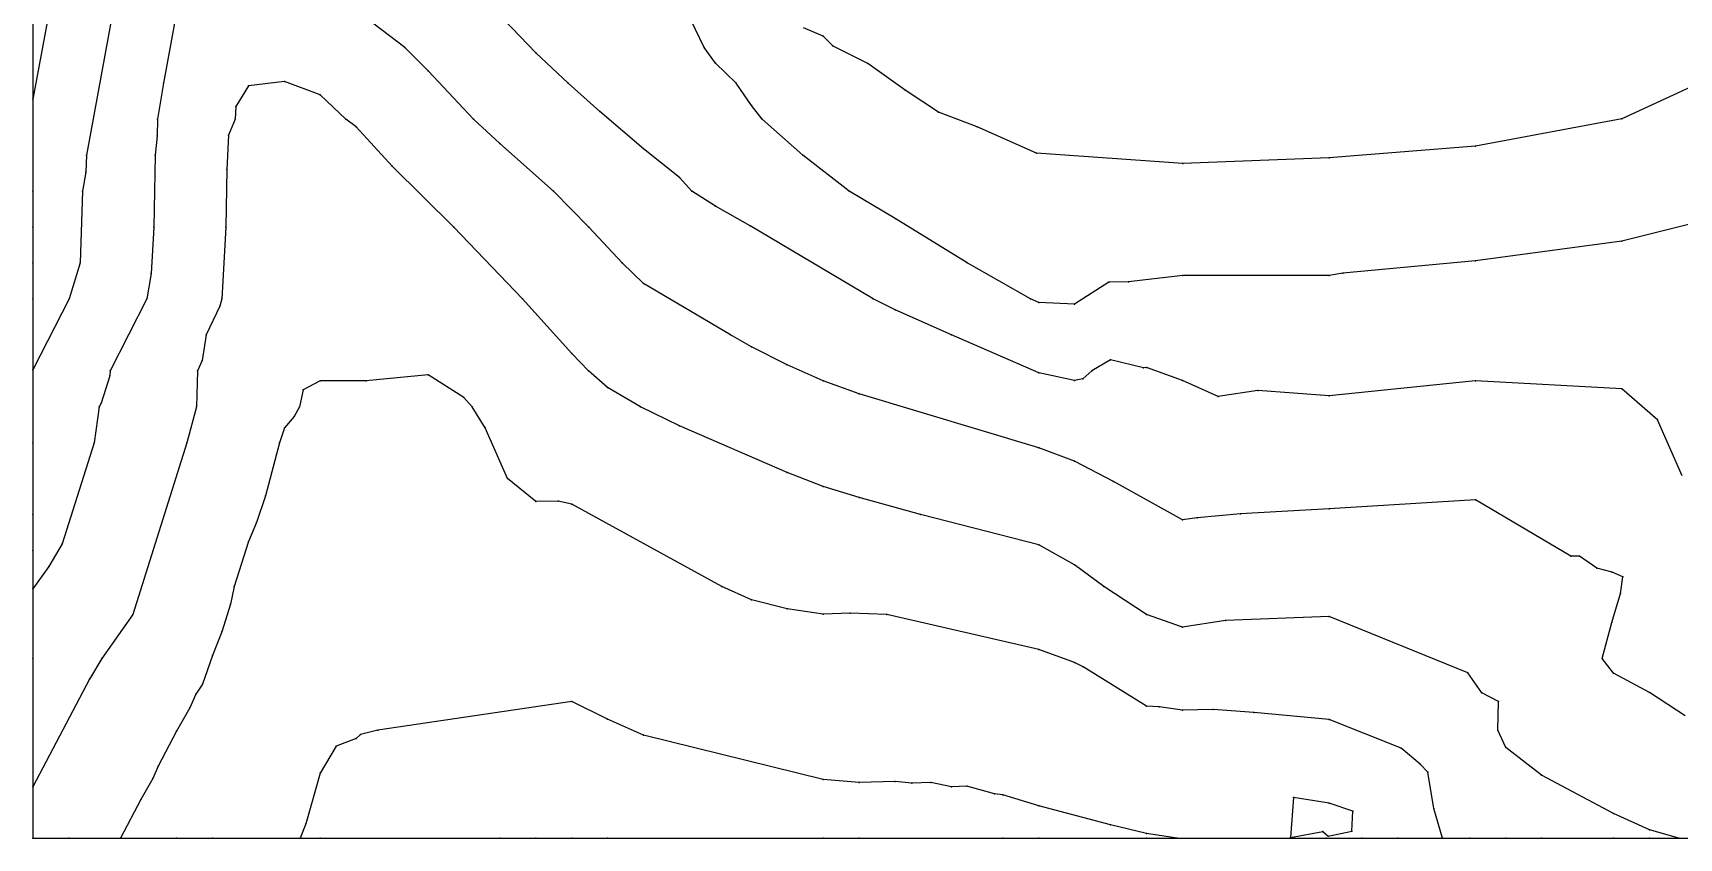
# Model space of a CAD drawing. Extents: x 5610 to 6780, y 4600 to 5770.
# Drawn here: x 5610 to 6068.3, y 4600 to 4824 of the extents above; entities that cross this region are included whole.
import ezdxf

# ---------------------------------------------------------------- set-up
doc = ezdxf.new("R2010")
doc.units = 0
doc.layers.get('0').update_dxf_attribs({"linetype": 'CONTINUOUS'})

msp = doc.modelspace()

# ---------------------------------------------------------------- linework, layer by layer
at = {"color": 7}
for points in [[(5651.838, 4840, 95), (5646.367, 4810, 95)], [(5750, 4818.439, 105), (5730, 4839.48, 105)], [(5610, 4830, 117.565), (5610, 4805.58, 115)], [(5614.519, 4830, 115), (5610, 4805.58, 115)], [(5632.239, 4830, 105), (5624.907, 4790, 105)], [(5713.571, 4820, 95), (5700.405, 4830, 95)], [(5796.896, 4820, 115), (5792.076, 4830, 115)], [(5830, 4823.066, 125), (5824.536, 4825.464, 125)], [(5832.739, 4820.304, 125), (5830, 4823.066, 125)], [(5720, 4813.451, 95), (5713.571, 4820, 95)], [(5759.002, 4810, 105), (5750, 4818.439, 105)], [(5800, 4815.582, 115), (5796.896, 4820, 115)], [(5842.426, 4815.546, 125), (5832.739, 4820.304, 125)], [(6093.129, 4818.902, 125), (6052.381, 4800.12, 125)], [(5732.618, 4800, 95), (5720, 4813.451, 95)], [(5805.785, 4810, 115), (5800, 4815.582, 115)], [(5852.83, 4808.103, 125), (5842.426, 4815.546, 125)], [(5646.367, 4810, 95), (5644.692, 4800, 95)], [(5670, 4809.275, 85), (5666.465, 4803.535, 85)], [(5680, 4810.479, 85), (5670, 4809.275, 85)], [(5690, 4806.824, 85), (5680, 4810.479, 85)], [(5767.85, 4802.15, 105), (5759.002, 4810, 105)], [(5810, 4803.824, 115), (5805.785, 4810, 115)], [(5862.061, 4802.003, 125), (5852.83, 4808.103, 125)], [(5610, 4805.58, 115), (5610, 4780, 112.35)], [(5666.465, 4803.535, 85), (5666.259, 4800, 85)], [(5697.121, 4800, 85), (5690, 4806.824, 85)], [(5813.058, 4800, 115), (5810, 4803.824, 115)], [(5644.692, 4800, 95), (5644.606, 4795.394, 95)], [(5666.259, 4800, 85), (5664.443, 4795.557, 85)], [(5700, 4797.848, 85), (5697.121, 4800, 85)], [(5740, 4793.247, 95), (5732.618, 4800, 95)], [(5780, 4791.795, 105), (5767.85, 4802.15, 105)], [(5824.291, 4790, 115), (5813.058, 4800, 115)], [(5872.834, 4797.892, 125), (5862.061, 4802.003, 125)], [(6052.381, 4800.12, 125), (6011.633, 4792.479, 125)], [(5644.606, 4795.394, 95), (5644.024, 4790, 95)], [(5664.443, 4795.557, 85), (5663.991, 4786.009, 85)], [(5710, 4786.965, 85), (5700, 4797.848, 85)], [(5889.388, 4790.569, 125), (5872.834, 4797.892, 125)], [(5624.907, 4790, 105), (5624.706, 4785.294, 105)], [(5644.024, 4790, 95), (5643.619, 4770, 95)], [(5754.93, 4780, 95), (5740, 4793.247, 95)], [(5790, 4783.814, 105), (5780, 4791.795, 105)], [(5837.222, 4780, 115), (5824.291, 4790, 115)], [(5930.136, 4787.704, 125), (5889.388, 4790.569, 125)], [(5970.884, 4789.296, 125), (5930.136, 4787.704, 125)], [(6011.633, 4792.479, 125), (5970.884, 4789.296, 125)], [(5624.706, 4785.294, 105), (5623.774, 4780, 105)], [(5663.991, 4786.009, 85), (5663.666, 4770, 85)], [(5727.162, 4770, 85), (5710, 4786.965, 85)], [(5610, 4780, 112.35), (5610, 4770, 111.77)], [(5623.774, 4780, 105), (5623.19, 4760, 105)], [(5764.806, 4770, 95), (5754.93, 4780, 95)], [(5793.452, 4780, 105), (5790, 4783.814, 105)], [(5800, 4775.789, 105), (5793.452, 4780, 105)], [(5850, 4772.419, 115), (5837.222, 4780, 115)], [(5809.668, 4770.332, 105), (5800, 4775.789, 105)], [(6093.129, 4776.244, 115), (6052.381, 4766.057, 115)], [(5870.081, 4760, 115), (5850, 4772.419, 115)], [(5610, 4770, 111.77), (5610, 4760, 111.604)], [(5643.619, 4770, 95), (5642.931, 4757.069, 95)], [(5663.666, 4770, 85), (5662.559, 4750, 85)], [(5746.278, 4750, 85), (5727.162, 4770, 85)], [(5774.025, 4760, 95), (5764.806, 4770, 95)], [(5843.874, 4750, 105), (5809.668, 4770.332, 105)], [(6052.381, 4766.057, 115), (6011.633, 4760.645, 115)], [(5610, 4760, 111.604), (5610, 4750, 109.668)], [(5623.19, 4760, 105), (5620.1, 4750, 105)], [(5642.931, 4757.069, 95), (5641.734, 4750, 95)], [(5780, 4754.288, 95), (5774.025, 4760, 95)], [(5887.682, 4750, 115), (5870.081, 4760, 115)], [(5974.705, 4757.143, 115), (5970.884, 4756.506, 115)], [(6011.633, 4760.645, 115), (5974.705, 4757.143, 115)], [(5804.197, 4740, 95), (5780, 4754.288, 95)], [(5909.496, 4754.693, 115), (5900, 4748.505, 115)], [(5915.028, 4754.735, 115), (5909.496, 4754.693, 115)], [(5930.136, 4756.506, 115), (5915.028, 4754.735, 115)], [(5970.884, 4756.506, 115), (5930.136, 4756.506, 115)], [(5610, 4750, 109.668), (5610, 4730.248, 105)], [(5620.1, 4750, 105), (5610, 4730.248, 105)], [(5641.734, 4750, 95), (5631.508, 4730, 95)], [(5661.988, 4748.012, 85), (5658.256, 4740, 85)], [(5662.559, 4750, 85), (5661.988, 4748.012, 85)], [(5760, 4734.776, 85), (5746.278, 4750, 85)], [(5850, 4746.976, 105), (5843.874, 4750, 105)], [(5890, 4748.992, 115), (5887.682, 4750, 115)], [(5900, 4748.505, 115), (5890, 4748.992, 115)], [(5865.732, 4740, 105), (5850, 4746.976, 105)], [(5658.256, 4740, 85), (5657.103, 4732.897, 85)], [(5810, 4736.684, 95), (5804.197, 4740, 95)], [(5890, 4729.442, 105), (5865.732, 4740, 105)], [(5764.684, 4730, 85), (5760, 4734.776, 85)], [(5820, 4731.65, 95), (5810, 4736.684, 95)], [(5610, 4730.248, 105), (5610, 4710, 101.61)], [(5631.508, 4730, 95), (5631.405, 4728.595, 95)], [(5655.778, 4730, 85), (5655.561, 4720, 85)], [(5657.103, 4732.897, 85), (5655.778, 4730, 85)], [(5770, 4725.385, 85), (5764.684, 4730, 85)], [(5830, 4727.241, 95), (5820, 4731.65, 95)], [(5900, 4727.271, 105), (5890, 4729.442, 105)], [(5904.825, 4730, 105), (5902.245, 4727.755, 105)], [(5910, 4733.016, 105), (5904.825, 4730, 105)], [(5919.158, 4730.842, 105), (5910, 4733.016, 105)], [(5920, 4730.958, 105), (5919.158, 4730.842, 105)], [(5930, 4727.299, 105), (5920, 4730.958, 105)], [(5631.405, 4728.595, 95), (5629.022, 4720.978, 95)], [(5690, 4727.173, 75), (5685.254, 4724.746, 75)], [(5702.809, 4727.191, 75), (5690, 4727.173, 75)], [(5720, 4728.88, 75), (5702.809, 4727.191, 75)], [(5730, 4722.578, 75), (5720, 4728.88, 75)], [(5779.145, 4720, 85), (5770, 4725.385, 85)], [(5840, 4723.633, 95), (5830, 4727.241, 95)], [(5902.245, 4727.755, 105), (5900, 4727.271, 105)], [(5940, 4722.869, 105), (5930, 4727.299, 105)], [(6011.633, 4727.219, 105), (5970.884, 4723.08, 105)], [(6052.381, 4724.99, 105), (6011.633, 4727.219, 105)], [(6062.25, 4716.395, 105), (6052.381, 4724.99, 105)], [(5629.022, 4720.978, 95), (5628.437, 4720, 95)], [(5685.254, 4724.746, 75), (5684.252, 4720, 75)], [(5732.328, 4720, 75), (5730, 4722.578, 75)], [(5890, 4708.545, 95), (5840, 4723.633, 95)], [(5950.971, 4724.48, 105), (5940, 4722.869, 105)], [(5970.884, 4723.08, 105), (5950.971, 4724.48, 105)], [(5628.437, 4720, 95), (5627.063, 4710, 95)], [(5655.561, 4720, 85), (5652.875, 4710, 85)], [(5682.718, 4717.282, 75), (5680, 4714.156, 75)], [(5684.252, 4720, 75), (5682.718, 4717.282, 75)], [(5735.896, 4714.104, 75), (5732.328, 4720, 75)], [(5790, 4714.729, 85), (5779.145, 4720, 85)], [(6069.097, 4700.745, 105), (6062.25, 4716.395, 105)], [(5680, 4714.156, 75), (5678.688, 4710, 75)], [(5742.157, 4700, 75), (5735.896, 4714.104, 75)], [(5820, 4701.712, 85), (5790, 4714.729, 85)], [(5610, 4710, 101.61), (5610, 4690, 99.164)], [(5627.063, 4710, 95), (5618.17, 4681.83, 95)], [(5652.875, 4710, 85), (5637.789, 4662.211, 85)], [(5678.688, 4710, 75), (5674.785, 4695.215, 75)], [(5900, 4704.902, 95), (5890, 4708.545, 95)], [(5910.786, 4699.214, 95), (5900, 4704.902, 95)], [(5750, 4693.67, 75), (5742.157, 4700, 75)], [(5830, 4697.808, 85), (5820, 4701.712, 85)], [(5840, 4694.784, 85), (5830, 4697.808, 85)], [(5930, 4688.574, 95), (5910.786, 4699.214, 95)], [(5674.785, 4695.215, 75), (5672.24, 4687.76, 75)], [(5756.242, 4693.758, 75), (5750, 4693.67, 75)], [(5760, 4692.859, 75), (5756.242, 4693.758, 75)], [(5801.785, 4670, 75), (5760, 4692.859, 75)], [(5857.134, 4690, 85), (5840, 4694.784, 85)], [(6011.633, 4694.111, 95), (5970.884, 4691.564, 95)], [(6038.148, 4678.417, 95), (6011.633, 4694.111, 95)], [(5610, 4690, 99.164), (5610, 4680, 97.32)], [(5890, 4681.553, 85), (5857.134, 4690, 85)], [(5934.121, 4689.14, 95), (5930, 4688.574, 95)], [(5946.163, 4690.212, 95), (5934.121, 4689.14, 95)], [(5970.884, 4691.564, 95), (5946.163, 4690.212, 95)], [(5672.24, 4687.76, 75), (5670, 4682.48, 75)], [(5610, 4680, 97.32), (5610, 4669.335, 95)], [(5618.17, 4681.83, 95), (5614.466, 4675.534, 95)], [(5670, 4682.48, 75), (5666.06, 4670, 75)], [(5900, 4676.013, 85), (5890, 4681.553, 85)], [(5614.466, 4675.534, 95), (5610, 4669.335, 95)], [(5908.125, 4670, 85), (5900, 4676.013, 85)], [(6040.576, 4678.473, 95), (6038.148, 4678.417, 95)], [(6045.391, 4675.081, 95), (6040.576, 4678.473, 95)], [(6049.678, 4673.952, 95), (6045.391, 4675.081, 95)], [(5666.06, 4670, 75), (5664.962, 4665.038, 75)], [(5810, 4666.284, 75), (5801.785, 4670, 75)], [(5920, 4662.21, 85), (5908.125, 4670, 85)], [(6052.658, 4672.658, 95), (6049.678, 4673.952, 95)], [(6052, 4668, 95), (6052.658, 4672.658, 95)], [(5610, 4669.335, 95), (5610, 4650, 90.908)], [(5820, 4663.809, 75), (5810, 4666.284, 75)], [(6049.577, 4660, 95), (6052, 4668, 95)], [(5637.789, 4662.211, 85), (5629.197, 4650, 85)], [(5664.962, 4665.038, 75), (5662.58, 4657.42, 75)], [(5830, 4662.297, 75), (5820, 4663.809, 75)], [(5837.468, 4662.532, 75), (5830, 4662.297, 75)], [(5847.76, 4662.24, 75), (5837.468, 4662.532, 75)], [(5890, 4652.45, 75), (5847.76, 4662.24, 75)], [(5930, 4658.648, 85), (5920, 4662.21, 85)], [(5970.884, 4661.639, 85), (5941.995, 4660.51, 85)], [(6009.428, 4645.98, 85), (5970.884, 4661.639, 85)], [(5662.58, 4657.42, 75), (5660, 4650.804, 75)], [(5941.995, 4660.51, 85), (5930, 4658.648, 85)], [(6046.833, 4650, 95), (6049.577, 4660, 95)], [(5900, 4648.862, 75), (5890, 4652.45, 75)], [(5610, 4650, 90.908), (5610, 4614.231, 85)], [(5629.197, 4650, 85), (5625.779, 4644.221, 85)], [(5660, 4650.804, 75), (5657.19, 4642.81, 75)], [(5902.398, 4647.602, 75), (5900, 4648.862, 75)], [(5920, 4636.698, 75), (5902.398, 4647.602, 75)], [(6050, 4645.908, 95), (6046.833, 4650, 95)], [(5625.779, 4644.221, 85), (5610, 4614.231, 85)], [(5657.19, 4642.81, 75), (5655.372, 4640, 75)], [(6013.385, 4640.443, 85), (6009.428, 4645.98, 85)], [(6060, 4640.468, 95), (6050, 4645.908, 95)], [(5655.372, 4640, 75), (5653.722, 4636.278, 75)], [(5760, 4637.97, 65), (5706.011, 4630, 65)], [(5770, 4633.04, 65), (5760, 4637.97, 65)], [(6018.01, 4638.01, 85), (6013.385, 4640.443, 85)], [(6017.813, 4630, 85), (6018.01, 4638.01, 85)], [(6070, 4634.026, 95), (6060, 4640.468, 95)], [(5653.722, 4636.278, 75), (5650, 4629.781, 75)], [(5923.502, 4636.498, 75), (5920, 4636.698, 75)], [(5930, 4635.553, 75), (5923.502, 4636.498, 75)], [(5938.53, 4635.813, 75), (5930, 4635.553, 75)], [(5949.874, 4634.898, 75), (5938.53, 4635.813, 75)], [(5970.884, 4632.988, 75), (5949.874, 4634.898, 75)], [(5650, 4629.781, 75), (5644.858, 4620, 75)], [(5701.208, 4628.792, 65), (5700, 4627.738, 65)], [(5706.011, 4630, 65), (5701.208, 4628.792, 65)], [(5780, 4628.67, 65), (5770, 4633.04, 65)], [(5830, 4616.298, 65), (5780, 4628.67, 65)], [(5990.903, 4625.012, 75), (5970.884, 4632.988, 75)], [(6020, 4625.238, 85), (6017.813, 4630, 85)], [(5694.4, 4625.6, 65), (5690, 4618.081, 65)], [(5700, 4627.738, 65), (5694.4, 4625.6, 65)], [(5996.182, 4620.528, 75), (5990.903, 4625.012, 75)], [(6030, 4617.512, 85), (6020, 4625.238, 85)], [(5644.858, 4620, 75), (5643.395, 4616.605, 75)], [(5998.289, 4618.289, 75), (5996.182, 4620.528, 75)], [(5643.395, 4616.605, 75), (5640, 4610.759, 75)], [(5690, 4618.081, 65), (5686.01, 4603.99, 65)], [(5840, 4615.459, 65), (5830, 4616.298, 65)], [(5850, 4615.773, 65), (5840, 4615.459, 65)], [(5854.722, 4615.278, 65), (5850, 4615.773, 65)], [(5860, 4615.471, 65), (5854.722, 4615.278, 65)], [(5865.738, 4614.262, 65), (5860, 4615.471, 65)], [(6000, 4608.212, 75), (5998.289, 4618.289, 75)], [(6050, 4606.788, 85), (6030, 4617.512, 85)], [(5610, 4614.231, 85), (5610, 4600, 82.442)], [(5640, 4610.759, 75), (5634.344, 4600, 75)], [(5870, 4614.468, 65), (5865.738, 4614.262, 65)], [(5877.682, 4612.318, 65), (5870, 4614.468, 65)], [(5880, 4612.042, 65), (5877.682, 4612.318, 65)], [(5890, 4608.955, 65), (5880, 4612.042, 65)], [(5960.912, 4611.307, 65), (5960.114, 4600.152, 65)], [(5970.884, 4609.749, 65), (5960.912, 4611.307, 65)], [(5910, 4603.685, 65), (5890, 4608.955, 65)], [(5977.419, 4607.502, 65), (5970.884, 4609.749, 65)], [(5977.212, 4601.922, 65), (5977.419, 4607.502, 65)], [(6002.401, 4600, 75), (6000, 4608.212, 75)], [(6060, 4602.325, 85), (6050, 4606.788, 85)], [(5686.01, 4603.99, 65), (5684.432, 4600, 65)], [(5920, 4601.288, 65), (5910, 4603.685, 65)], [(5928.586, 4600, 65), (5920, 4601.288, 65)], [(5960.114, 4600.152, 65), (5969.07, 4601.86, 65)], [(5969.07, 4601.86, 65), (5970.604, 4600.49, 65)], [(5970.604, 4600.49, 65), (5977.212, 4601.922, 65)], [(6068.252, 4600, 85), (6060, 4602.325, 85)], [(5610, 4600, 82.442), (5620, 4600, 79.507)], [(5620, 4600, 79.507), (5634.344, 4600, 75)], [(5634.344, 4600, 75), (5650, 4600, 70.787)], [(5650, 4600, 70.787), (5660, 4600, 68.811)], [(5660, 4600, 68.811), (5684.432, 4600, 65)], [(5684.432, 4600, 65), (5690, 4600, 64.358)], [(5690, 4600, 64.358), (5740, 4600, 61.322)], [(5740, 4600, 61.322), (5750, 4600, 60.503)], [(5750, 4600, 60.503), (5760, 4600, 59.57)], [(5760, 4600, 59.57), (5770, 4600, 59.818)], [(5770, 4600, 59.818), (5830, 4600, 61.834)], [(5830, 4600, 61.834), (5840, 4600, 62.098)], [(5840, 4600, 62.098), (5880, 4600, 63.642)], [(5880, 4600, 63.642), (5890, 4600, 63.999)], [(5890, 4600, 63.999), (5920, 4600, 64.853)], [(5920, 4600, 64.853), (5928.586, 4600, 65)], [(5928.586, 4600, 65), (5960, 4600, 65.019)], [(5960, 4600, 65.019), (5970, 4600, 65.303)], [(5970, 4600, 65.303), (5980, 4600, 67.132)], [(5980, 4600, 67.132), (5990, 4600, 69.685)], [(5990, 4600, 69.685), (6002.401, 4600, 75)], [(6002.401, 4600, 75), (6010, 4600, 77.058)], [(6010, 4600, 77.058), (6020, 4600, 79.644)], [(6020, 4600, 79.644), (6030, 4600, 81.377)], [(6030, 4600, 81.377), (6050, 4600, 83.596)], [(6050, 4600, 83.596), (6060, 4600, 84.463)], [(6060, 4600, 84.463), (6068.252, 4600, 85)], [(6068.252, 4600, 85), (6080, 4600, 86.721)]]:
    msp.add_polyline3d(points, dxfattribs=at)
at = {"color": 254}
for p in [(5830, 4823.066, 125), (5830, 4823.066, 125), (5713.571, 4820, 95), (5713.571, 4820, 95), (5750, 4818.439, 105), (5750, 4818.439, 105), (5796.896, 4820, 115), (5796.896, 4820, 115), (5832.739, 4820.304, 125), (5832.739, 4820.304, 125), (5720, 4813.451, 95), (5720, 4813.451, 95), (5800, 4815.582, 115), (5800, 4815.582, 115), (5842.426, 4815.546, 125), (5842.426, 4815.546, 125), (5646.367, 4810, 95), (5646.367, 4810, 95), (5670, 4809.275, 85), (5670, 4809.275, 85), (5680, 4810.479, 85), (5680, 4810.479, 85), (5759.002, 4810, 105), (5759.002, 4810, 105), (5805.785, 4810, 115), (5805.785, 4810, 115), (5852.83, 4808.103, 125), (5852.83, 4808.103, 125), (5610, 4805.58, 115), (5610, 4805.58, 115), (5610, 4805.58, 115), (5666.465, 4803.535, 85), (5666.465, 4803.535, 85), (5690, 4806.824, 85), (5690, 4806.824, 85), (5810, 4803.824, 115), (5810, 4803.824, 115), (5644.692, 4800, 95), (5644.692, 4800, 95), (5666.259, 4800, 85), (5666.259, 4800, 85), (5697.121, 4800, 85), (5697.121, 4800, 85), (5732.618, 4800, 95), (5732.618, 4800, 95), (5767.85, 4802.15, 105), (5767.85, 4802.15, 105), (5813.058, 4800, 115), (5813.058, 4800, 115), (5862.061, 4802.003, 125), (5862.061, 4802.003, 125), (6052.381, 4800.12, 125), (6052.381, 4800.12, 125), (5644.606, 4795.394, 95), (5644.606, 4795.394, 95), (5664.443, 4795.557, 85), (5664.443, 4795.557, 85), (5700, 4797.848, 85), (5700, 4797.848, 85), (5872.834, 4797.892, 125), (5872.834, 4797.892, 125), (5624.907, 4790, 105), (5624.907, 4790, 105), (5644.024, 4790, 95), (5644.024, 4790, 95), (5740, 4793.247, 95), (5740, 4793.247, 95), (5780, 4791.795, 105), (5780, 4791.795, 105), (5824.291, 4790, 115), (5824.291, 4790, 115), (5889.388, 4790.569, 125), (5889.388, 4790.569, 125), (5970.884, 4789.296, 125), (5970.884, 4789.296, 125), (6011.633, 4792.479, 125), (6011.633, 4792.479, 125), (5624.706, 4785.294, 105), (5624.706, 4785.294, 105), (5663.991, 4786.009, 85), (5663.991, 4786.009, 85), (5710, 4786.965, 85), (5710, 4786.965, 85), (5930.136, 4787.704, 125), (5930.136, 4787.704, 125), (5610, 4780, 112.35), (5610, 4780, 112.35), (5623.774, 4780, 105), (5623.774, 4780, 105), (5754.93, 4780, 95), (5754.93, 4780, 95), (5790, 4783.814, 105), (5790, 4783.814, 105), (5793.452, 4780, 105), (5793.452, 4780, 105), (5837.222, 4780, 115), (5837.222, 4780, 115), (5800, 4775.789, 105), (5800, 4775.789, 105), (5850, 4772.419, 115), (5850, 4772.419, 115), (5610, 4770, 111.77), (5610, 4770, 111.77), (5643.619, 4770, 95), (5643.619, 4770, 95), (5663.666, 4770, 85), (5663.666, 4770, 85), (5727.162, 4770, 85), (5727.162, 4770, 85), (5764.806, 4770, 95), (5764.806, 4770, 95), (5809.668, 4770.332, 105), (5809.668, 4770.332, 105), (6052.381, 4766.057, 115), (6052.381, 4766.057, 115), (5610, 4760, 111.604), (5610, 4760, 111.604), (5623.19, 4760, 105), (5623.19, 4760, 105), (5642.931, 4757.069, 95), (5642.931, 4757.069, 95), (5774.025, 4760, 95), (5774.025, 4760, 95), (5870.081, 4760, 115), (5870.081, 4760, 115), (5974.705, 4757.143, 115), (5974.705, 4757.143, 115), (6011.633, 4760.645, 115), (6011.633, 4760.645, 115), (5780, 4754.288, 95), (5780, 4754.288, 95), (5909.496, 4754.693, 115), (5909.496, 4754.693, 115), (5915.028, 4754.735, 115), (5915.028, 4754.735, 115), (5930.136, 4756.506, 115), (5930.136, 4756.506, 115), (5970.884, 4756.506, 115), (5970.884, 4756.506, 115), (5610, 4750, 109.668), (5610, 4750, 109.668), (5620.1, 4750, 105), (5620.1, 4750, 105), (5641.734, 4750, 95), (5641.734, 4750, 95), (5661.988, 4748.012, 85), (5661.988, 4748.012, 85), (5662.559, 4750, 85), (5662.559, 4750, 85), (5746.278, 4750, 85), (5746.278, 4750, 85), (5843.874, 4750, 105), (5843.874, 4750, 105), (5887.682, 4750, 115), (5887.682, 4750, 115), (5890, 4748.992, 115), (5890, 4748.992, 115), (5900, 4748.505, 115), (5900, 4748.505, 115), (5850, 4746.976, 105), (5850, 4746.976, 105), (5658.256, 4740, 85), (5658.256, 4740, 85), (5804.197, 4740, 95), (5804.197, 4740, 95), (5865.732, 4740, 105), (5865.732, 4740, 105), (5760, 4734.776, 85), (5760, 4734.776, 85), (5810, 4736.684, 95), (5810, 4736.684, 95), (5610, 4730.248, 105), (5610, 4730.248, 105), (5610, 4730.248, 105), (5631.508, 4730, 95), (5631.508, 4730, 95), (5655.778, 4730, 85), (5655.778, 4730, 85), (5657.103, 4732.897, 85), (5657.103, 4732.897, 85), (5764.684, 4730, 85), (5764.684, 4730, 85), (5820, 4731.65, 95), (5820, 4731.65, 95), (5890, 4729.442, 105), (5890, 4729.442, 105), (5904.825, 4730, 105), (5904.825, 4730, 105), (5910, 4733.016, 105), (5910, 4733.016, 105), (5919.158, 4730.842, 105), (5919.158, 4730.842, 105), (5920, 4730.958, 105), (5920, 4730.958, 105), (5631.405, 4728.595, 95), (5631.405, 4728.595, 95), (5690, 4727.173, 75), (5690, 4727.173, 75), (5702.809, 4727.191, 75), (5702.809, 4727.191, 75), (5720, 4728.88, 75), (5720, 4728.88, 75), (5770, 4725.385, 85), (5770, 4725.385, 85), (5830, 4727.241, 95), (5830, 4727.241, 95), (5900, 4727.271, 105), (5900, 4727.271, 105), (5902.245, 4727.755, 105), (5902.245, 4727.755, 105), (5930, 4727.299, 105), (5930, 4727.299, 105), (6011.633, 4727.219, 105), (6011.633, 4727.219, 105), (6052.381, 4724.99, 105), (6052.381, 4724.99, 105), (5629.022, 4720.978, 95), (5629.022, 4720.978, 95), (5685.254, 4724.746, 75), (5685.254, 4724.746, 75), (5730, 4722.578, 75), (5730, 4722.578, 75), (5840, 4723.633, 95), (5840, 4723.633, 95), (5940, 4722.869, 105), (5940, 4722.869, 105), (5950.971, 4724.48, 105), (5950.971, 4724.48, 105), (5970.884, 4723.08, 105), (5970.884, 4723.08, 105), (5628.437, 4720, 95), (5628.437, 4720, 95), (5655.561, 4720, 85), (5655.561, 4720, 85), (5682.718, 4717.282, 75), (5682.718, 4717.282, 75), (5684.252, 4720, 75), (5684.252, 4720, 75), (5732.328, 4720, 75), (5732.328, 4720, 75), (5779.145, 4720, 85), (5779.145, 4720, 85), (6062.25, 4716.395, 105), (6062.25, 4716.395, 105), (5680, 4714.156, 75), (5680, 4714.156, 75), (5735.896, 4714.104, 75), (5735.896, 4714.104, 75), (5790, 4714.729, 85), (5790, 4714.729, 85), (5610, 4710, 101.61), (5610, 4710, 101.61), (5627.063, 4710, 95), (5627.063, 4710, 95), (5652.875, 4710, 85), (5652.875, 4710, 85), (5678.688, 4710, 75), (5678.688, 4710, 75), (5890, 4708.545, 95), (5890, 4708.545, 95), (5900, 4704.902, 95), (5900, 4704.902, 95), (5742.157, 4700, 75), (5742.157, 4700, 75), (5820, 4701.712, 85), (5820, 4701.712, 85), (5830, 4697.808, 85), (5830, 4697.808, 85), (5910.786, 4699.214, 95), (5910.786, 4699.214, 95), (5674.785, 4695.215, 75), (5674.785, 4695.215, 75), (5750, 4693.67, 75), (5750, 4693.67, 75), (5756.242, 4693.758, 75), (5756.242, 4693.758, 75), (5760, 4692.859, 75), (5760, 4692.859, 75), (5840, 4694.784, 85), (5840, 4694.784, 85), (6011.633, 4694.111, 95), (6011.633, 4694.111, 95), (5610, 4690, 99.164), (5610, 4690, 99.164), (5857.134, 4690, 85), (5857.134, 4690, 85), (5930, 4688.574, 95), (5930, 4688.574, 95), (5934.121, 4689.14, 95), (5934.121, 4689.14, 95), (5946.163, 4690.212, 95), (5946.163, 4690.212, 95), (5970.884, 4691.564, 95), (5970.884, 4691.564, 95), (5672.24, 4687.76, 75), (5672.24, 4687.76, 75), (5610, 4680, 97.32), (5610, 4680, 97.32), (5618.17, 4681.83, 95), (5618.17, 4681.83, 95), (5670, 4682.48, 75), (5670, 4682.48, 75), (5890, 4681.553, 85), (5890, 4681.553, 85), (5614.466, 4675.534, 95), (5614.466, 4675.534, 95), (5900, 4676.013, 85), (5900, 4676.013, 85), (6038.148, 4678.417, 95), (6038.148, 4678.417, 95), (6040.576, 4678.473, 95), (6040.576, 4678.473, 95), (6045.391, 4675.081, 95), (6045.391, 4675.081, 95), (5666.06, 4670, 75), (5666.06, 4670, 75), (5801.785, 4670, 75), (5801.785, 4670, 75), (5908.125, 4670, 85), (5908.125, 4670, 85), (6049.678, 4673.952, 95), (6049.678, 4673.952, 95), (6052.658, 4672.658, 95), (6052.658, 4672.658, 95), (5610, 4669.335, 95), (5610, 4669.335, 95), (5610, 4669.335, 95), (5810, 4666.284, 75), (5810, 4666.284, 75), (6052, 4668, 95), (6052, 4668, 95), (5637.789, 4662.211, 85), (5637.789, 4662.211, 85), (5664.962, 4665.038, 75), (5664.962, 4665.038, 75), (5820, 4663.809, 75), (5820, 4663.809, 75), (5830, 4662.297, 75), (5830, 4662.297, 75), (5837.468, 4662.532, 75), (5837.468, 4662.532, 75), (5847.76, 4662.24, 75), (5847.76, 4662.24, 75), (5920, 4662.21, 85), (5920, 4662.21, 85), (5970.884, 4661.639, 85), (5970.884, 4661.639, 85), (5662.58, 4657.42, 75), (5662.58, 4657.42, 75), (5930, 4658.648, 85), (5930, 4658.648, 85), (5941.995, 4660.51, 85), (5941.995, 4660.51, 85), (6049.577, 4660, 95), (6049.577, 4660, 95), (5890, 4652.45, 75), (5890, 4652.45, 75), (5610, 4650, 90.908), (5610, 4650, 90.908), (5629.197, 4650, 85), (5629.197, 4650, 85), (5660, 4650.804, 75), (5660, 4650.804, 75), (5900, 4648.862, 75), (5900, 4648.862, 75), (5902.398, 4647.602, 75), (5902.398, 4647.602, 75), (6046.833, 4650, 95), (6046.833, 4650, 95), (5625.779, 4644.221, 85), (5625.779, 4644.221, 85), (5657.19, 4642.81, 75), (5657.19, 4642.81, 75), (6009.428, 4645.98, 85), (6009.428, 4645.98, 85), (6050, 4645.908, 95), (6050, 4645.908, 95), (5655.372, 4640, 75), (5655.372, 4640, 75), (5760, 4637.97, 65), (5760, 4637.97, 65), (6013.385, 4640.443, 85), (6013.385, 4640.443, 85), (6018.01, 4638.01, 85), (6018.01, 4638.01, 85), (6060, 4640.468, 95), (6060, 4640.468, 95), (5653.722, 4636.278, 75), (5653.722, 4636.278, 75), (5920, 4636.698, 75), (5920, 4636.698, 75), (5923.502, 4636.498, 75), (5923.502, 4636.498, 75), (5930, 4635.553, 75), (5930, 4635.553, 75), (5938.53, 4635.813, 75), (5938.53, 4635.813, 75), (5949.874, 4634.898, 75), (5949.874, 4634.898, 75), (5650, 4629.781, 75), (5650, 4629.781, 75), (5701.208, 4628.792, 65), (5701.208, 4628.792, 65), (5706.011, 4630, 65), (5706.011, 4630, 65), (5770, 4633.04, 65), (5770, 4633.04, 65), (5780, 4628.67, 65), (5780, 4628.67, 65), (5970.884, 4632.988, 75), (5970.884, 4632.988, 75), (6017.813, 4630, 85), (6017.813, 4630, 85), (5694.4, 4625.6, 65), (5694.4, 4625.6, 65), (5700, 4627.738, 65), (5700, 4627.738, 65), (5990.903, 4625.012, 75), (5990.903, 4625.012, 75), (6020, 4625.238, 85), (6020, 4625.238, 85), (5644.858, 4620, 75), (5644.858, 4620, 75), (5996.182, 4620.528, 75), (5996.182, 4620.528, 75), (5643.395, 4616.605, 75), (5643.395, 4616.605, 75), (5690, 4618.081, 65), (5690, 4618.081, 65), (5830, 4616.298, 65), (5830, 4616.298, 65), (5840, 4615.459, 65), (5840, 4615.459, 65), (5850, 4615.773, 65), (5850, 4615.773, 65), (5854.722, 4615.278, 65), (5854.722, 4615.278, 65), (5860, 4615.471, 65), (5860, 4615.471, 65), (5998.289, 4618.289, 75), (5998.289, 4618.289, 75), (6030, 4617.512, 85), (6030, 4617.512, 85), (5610, 4614.231, 85), (5610, 4614.231, 85), (5610, 4614.231, 85), (5640, 4610.759, 75), (5640, 4610.759, 75), (5865.738, 4614.262, 65), (5865.738, 4614.262, 65), (5870, 4614.468, 65), (5870, 4614.468, 65), (5877.682, 4612.318, 65), (5877.682, 4612.318, 65), (5880, 4612.042, 65), (5880, 4612.042, 65), (5960.912, 4611.307, 65), (5960.912, 4611.307, 65), (5890, 4608.955, 65), (5890, 4608.955, 65), (5970.884, 4609.749, 65), (5970.884, 4609.749, 65), (5977.419, 4607.502, 65), (5977.419, 4607.502, 65), (6000, 4608.212, 75), (6000, 4608.212, 75), (6050, 4606.788, 85), (6050, 4606.788, 85), (5686.01, 4603.99, 65), (5686.01, 4603.99, 65), (5910, 4603.685, 65), (5910, 4603.685, 65), (5920, 4601.288, 65), (5920, 4601.288, 65), (5969.07, 4601.86, 65), (5969.07, 4601.86, 65), (5977.212, 4601.922, 65), (5977.212, 4601.922, 65), (6060, 4602.325, 85), (6060, 4602.325, 85), (5610, 4600, 82.442), (5610, 4600, 82.442), (5620, 4600, 79.507), (5620, 4600, 79.507), (5634.344, 4600, 75), (5634.344, 4600, 75), (5634.344, 4600, 75), (5650, 4600, 70.787), (5650, 4600, 70.787), (5660, 4600, 68.811), (5660, 4600, 68.811), (5684.432, 4600, 65), (5684.432, 4600, 65), (5684.432, 4600, 65), (5690, 4600, 64.358), (5690, 4600, 64.358), (5740, 4600, 61.322), (5740, 4600, 61.322), (5750, 4600, 60.503), (5750, 4600, 60.503), (5760, 4600, 59.57), (5760, 4600, 59.57), (5770, 4600, 59.818), (5770, 4600, 59.818), (5830, 4600, 61.834), (5830, 4600, 61.834), (5840, 4600, 62.098), (5840, 4600, 62.098), (5880, 4600, 63.642), (5880, 4600, 63.642), (5890, 4600, 63.999), (5890, 4600, 63.999), (5920, 4600, 64.853), (5920, 4600, 64.853), (5928.586, 4600, 65), (5928.586, 4600, 65), (5928.586, 4600, 65), (5960, 4600, 65.019), (5960, 4600, 65.019), (5960.114, 4600.152, 65), (5960.114, 4600.152, 65), (5970, 4600, 65.303), (5970, 4600, 65.303), (5970.604, 4600.49, 65), (5970.604, 4600.49, 65), (5980, 4600, 67.132), (5980, 4600, 67.132), (5990, 4600, 69.685), (5990, 4600, 69.685), (6002.401, 4600, 75), (6002.401, 4600, 75), (6002.401, 4600, 75), (6010, 4600, 77.058), (6010, 4600, 77.058), (6020, 4600, 79.644), (6020, 4600, 79.644), (6030, 4600, 81.377), (6030, 4600, 81.377), (6050, 4600, 83.596), (6050, 4600, 83.596), (6060, 4600, 84.463), (6060, 4600, 84.463), (6068.252, 4600, 85), (6068.252, 4600, 85), (6068.252, 4600, 85)]:
    msp.add_point(p, dxfattribs=at)

doc.saveas('drawing.dxf')
